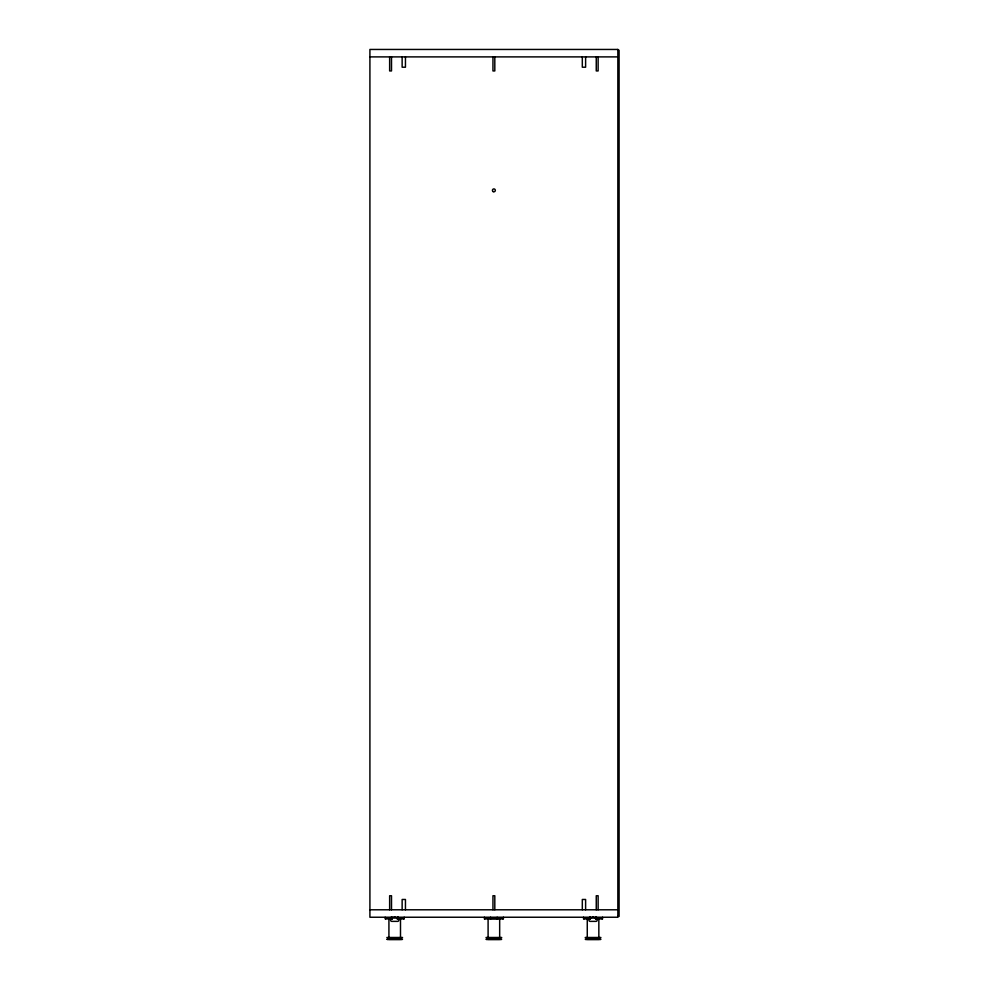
<?xml version="1.0" encoding="UTF-8"?>
<svg xmlns="http://www.w3.org/2000/svg" width="989" height="989" viewBox="0 0 989 989"><rect width="100%" height="100%" fill="white"/><g stroke="black" fill="none" stroke-linecap="round" stroke-linejoin="round"><path stroke-width="1.48" d="M617.853 50.278L619.089 50.278L619.089 916.407L617.853 916.407M369.911 56.892L617.853 56.892M369.911 909.793L617.853 909.793M485.043 918.064L484.783 918.892M485.389 918.064L502.721 918.064M391.1 918.472L388.924 918.472L388.924 937.485M398.307 918.472L400.496 918.472L400.496 937.485M590 917.248A1.236 1.236 0 0 0 588.925 918.472L587.268 918.472L587.268 937.485M596.664 918.472L598.84 918.472L598.84 937.485M588.925 918.892L583.547 918.892L583.547 917.236M386.847 937.485L402.56 937.485M486.019 937.485L501.732 937.485M585.204 937.485L600.916 937.485M386.847 939.142L402.56 939.142M486.019 939.142L501.732 939.142M585.204 939.142L600.916 939.142M388.924 939.34L400.496 939.34M488.096 939.34L499.668 939.34M587.268 939.34L598.84 939.34M387.268 939.55L402.14 939.55M486.44 939.55L501.324 939.55M585.612 939.55L600.496 939.55M602.561 917.236L602.561 918.892L595.514 918.892L595.514 918.064M602.153 918.892L602.153 918.064L583.967 918.064L583.967 918.892M598.122 56.892L598.122 70.936L596.256 70.936L596.256 56.892M598.122 909.793L598.122 895.75L596.256 895.75L596.256 909.793M596.367 917.236L596.367 918.892M595.947 918.064L595.947 918.892M595.687 917.236L595.687 918.892M593.882 917.236L592.226 917.236M590.594 918.064L589.753 918.892L589.753 917.236M590.421 917.236L590.421 918.892M590.161 918.064L590.161 918.892M588.925 918.472L588.925 920.129A1.236 1.236 0 0 0 590.161 921.365L595.947 921.365A1.236 1.236 0 0 0 597.183 920.129L597.183 918.472A1.236 1.236 0 0 0 595.947 917.236M585.612 56.892L585.612 67.215L582.311 67.215L582.311 56.892M585.612 909.793L585.612 899.471L582.311 899.471L582.311 909.793M503.389 917.236L503.389 918.892L484.375 918.892L484.375 917.236M502.968 918.064L502.968 918.892M499.668 937.485L499.668 918.472L488.096 918.472L488.096 937.485M497.183 917.236L497.146 918.892M494.809 56.892L494.809 70.936L492.955 70.936L492.955 56.892M494.809 909.793L494.809 895.75L492.955 895.75L492.955 909.793M490.569 917.236L490.618 918.892M405.453 56.892L405.453 67.215L402.14 67.215L402.14 56.892M405.453 909.793L405.453 899.471L402.14 899.471L402.14 909.793M404.204 917.236L404.204 918.892L397.17 918.892L397.17 918.064M403.796 918.892L403.796 918.064L385.611 918.064L385.611 918.892M398.011 917.236L398.011 918.892M397.603 918.064L397.603 918.892M397.343 917.236L397.343 918.892M395.526 917.236L393.882 917.236M392.237 918.064L392.237 918.892L385.203 918.892L385.203 917.236M392.064 917.236L392.064 918.892M391.817 918.064L391.817 918.892M391.508 56.892L391.508 70.936L389.641 70.936L389.641 56.892M391.508 909.793L391.508 895.75L389.641 895.75L389.641 909.793M391.397 917.236L391.397 918.892M397.603 917.236A1.236 1.236 0 0 1 398.839 918.472L398.839 920.129A1.236 1.236 0 0 1 397.603 921.365L391.817 921.365A1.236 1.236 0 0 1 390.568 920.129L390.568 918.472A1.236 1.236 0 0 1 391.817 917.236M617.853 49.45L369.911 49.45L369.911 917.236L617.853 917.236L617.853 49.45M493.152 191.619A1.446 1.446 0 0 0 495.328 190.358A1.446 1.446 0 0 0 493.152 189.109A1.446 1.446 0 0 0 493.152 191.619"/></g></svg>
